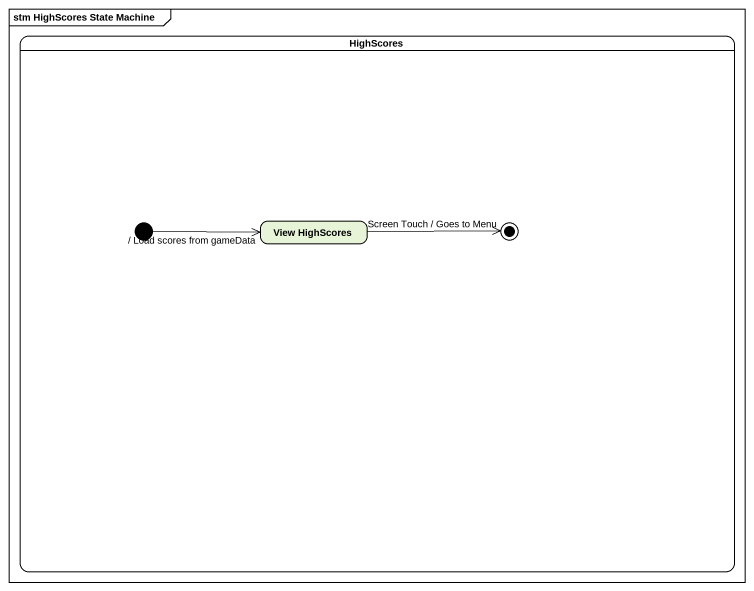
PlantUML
@startuml
mainframe stm HighScores State Machine
hide empty description
state HighScores {
  state "View HighScores" as View_HighScores
  [*] -right-> View_HighScores : / Load scores from gameData
  View_HighScores -right-> [*] : Screen Touch / Goes to Menu
}
@enduml
